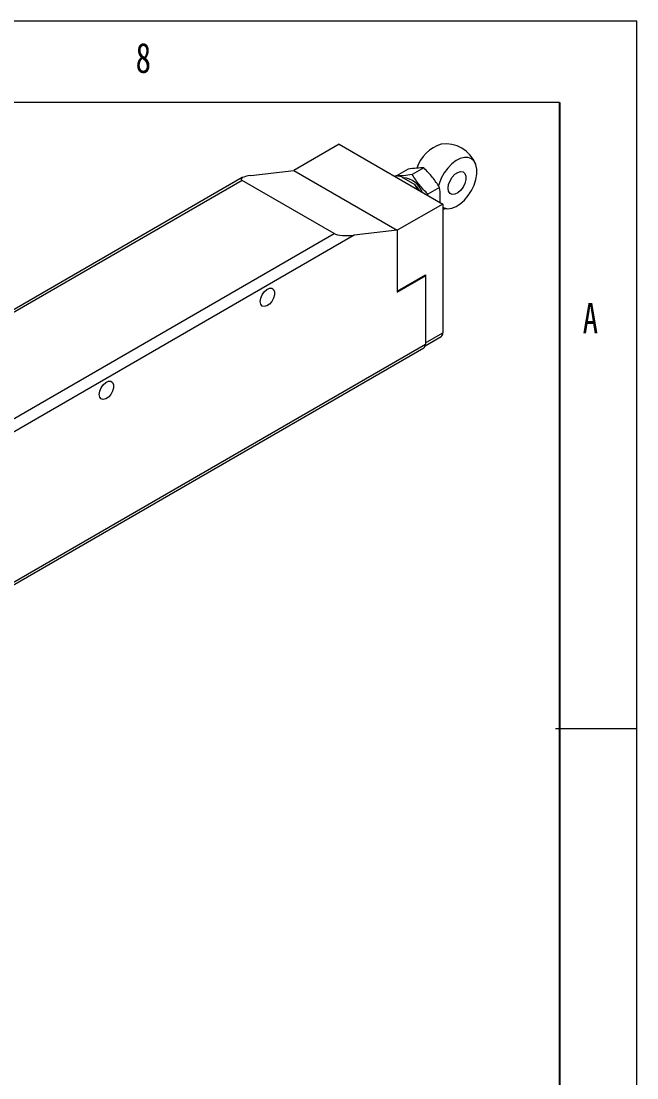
# Paper-space layout '시트2-ENG' of a CAD drawing. Header units: millimetres. Extents: x 5 to 415, y 5 to 292.
# Drawn here: x 377.1 to 415, y 227 to 292 of the extents above; entities that cross this region are included whole.
import ezdxf

# ---------------------------------------------------------------- set-up
doc = ezdxf.new("R2010")
doc.units = ezdxf.units.MM
doc.layers.add('NOTES', color=7, linetype='Continuous')
doc.styles.add('SLDTEXTSTYLE3', font='TXT', dxfattribs={"width": 0.75})

psp = doc.layouts.new('시트2-ENG')

# ---------------------------------------------------------------- linework, layer by layer
at = {"color": 7, "linetype": 'Continuous', "lineweight": 18}
for p, q in [((415, 292), (5, 292)), ((415, 5), (415, 292)), ((410.25, 287), (10, 287)), ((396.692, 284.429), (393.899, 282.816)), ((396.692, 284.429), (403.056, 280.755)), ((391.247, 282.509), (393.899, 282.815)), ((393.899, 282.815), (393.899, 282.816)), ((393.899, 282.816), (400.263, 279.142)), ((393.899, 282.815), (400.263, 279.142)), ((400.924, 282.894), (400.221, 282.488)), ((401.896, 282.981), (401.176, 282.565)), ((390.726, 282.377), (367.202, 268.798)), ((396.374, 278.938), (390.717, 282.203)), ((400.125, 282.447), (400.202, 282.491)), ((400.524, 282.428), (400.202, 282.491)), ((400.524, 282.428), (401.35, 281.951)), ((401.46, 281.765), (401.35, 281.951)), ((401.383, 281.721), (401.46, 281.765)), ((402.143, 281.282), (402.148, 281.355)), ((402.868, 281.771), (402.148, 281.355)), ((403.056, 280.755), (400.263, 279.142)), ((403.056, 280.755), (403.056, 272.834)), ((369.645, 263.508), (396.374, 278.938)), ((397.611, 278.836), (369.999, 262.895)), ((400.263, 279.142), (397.611, 278.836)), ((400.263, 279.142), (400.263, 275.345)), ((400.263, 279.142), (400.263, 275.399)), ((400.263, 275.399), (401.996, 276.399)), ((400.263, 275.345), (401.996, 276.345)), ((401.996, 276.345), (401.949, 276.372)), ((401.996, 276.399), (401.996, 272.222)), ((401.996, 276.345), (401.996, 272.14)), ((401.985, 272.047), (402.953, 272.605)), ((401.996, 272.222), (403.056, 272.834)), ((354.622, 244.622), (401.892, 271.911)), ((354.725, 244.851), (401.996, 272.14)), ((415, 248.5), (410, 248.5))]:
    psp.add_line(p, q, dxfattribs=at)
at = {"color": 8, "linetype": 'Continuous', "lineweight": 18}
psp.add_line((390.717, 282.203), (367.349, 268.713), dxfattribs=at)
at = {"color": 7, "linetype": 'Continuous', "lineweight": 18, "flags": 128}
for points in [[(403.056, 280.558), (403.147, 280.512), (403.366, 280.467), (403.612, 280.496), (403.874, 280.597), (404.138, 280.766), (404.393, 280.995), (404.627, 281.274), (404.829, 281.588), (404.989, 281.924), (405.101, 282.266), (405.158, 282.598), (405.158, 282.903), (405.101, 283.169), (404.989, 283.383), (404.829, 283.533), (404.627, 283.615), (404.393, 283.623), (404.138, 283.558), (403.874, 283.422), (403.612, 283.221), (403.366, 282.966), (403.147, 282.668), (402.965, 282.341), (402.829, 282), (402.783, 281.843)], [(403.392, 281.731), (403.422, 281.954), (403.508, 282.187), (403.64, 282.404), (403.806, 282.583), (403.985, 282.704), (404.16, 282.754), (404.311, 282.727), (404.422, 282.627), (404.481, 282.464), (404.481, 282.255), (404.422, 282.025), (404.311, 281.796), (404.16, 281.595), (403.985, 281.443), (403.806, 281.356), (403.64, 281.345), (403.508, 281.409), (403.422, 281.543), (403.392, 281.731)], [(403.056, 280.464), (403.174, 280.457), (403.503, 280.474)], [(391.831, 274.764), (391.861, 274.965), (391.946, 275.174), (392.076, 275.362), (392.232, 275.503), (392.394, 275.579), (392.539, 275.58), (392.649, 275.504), (392.707, 275.363), (392.707, 275.176), (392.649, 274.967), (392.539, 274.765), (392.394, 274.598), (392.232, 274.487), (392.076, 274.448), (391.946, 274.486), (391.861, 274.596), (391.831, 274.764)], [(381.931, 269.049), (381.961, 269.25), (382.047, 269.459), (382.176, 269.647), (382.333, 269.788), (382.494, 269.865), (382.64, 269.865), (382.749, 269.789), (382.808, 269.648), (382.808, 269.461), (382.749, 269.252), (382.64, 269.05), (382.494, 268.883), (382.333, 268.772), (382.176, 268.733), (382.047, 268.772), (381.961, 268.882), (381.931, 269.049)]]:
    psp.add_lwpolyline(points, dxfattribs=at)
at = {"color": 7, "linetype": 'Continuous', "lineweight": 18}
for centre, radius, start, end in [((403.622, 282.273), 2.263, 106.93405, 162.20575), ((403.233, 282.456), 2, 22.24024, 97.76513), ((400.316, 281.952), 0.55, 101.90138, 112.79129), ((400.567, 281.072), 1.295, 18.48117, 87.13962), ((399.599, 280.362), 2.365, 31.03898, 42.22758), ((399.293, 280.181), 2.684, 32.39224, 36.17201), ((402.811, 272.807), 0.246, 305.01333, 6.29885), ((401.758, 272.109), 0.24, 304.05635, 7.25583)]:
    psp.add_arc(centre, radius, start, end, dxfattribs=at)
for centre, start_param, end_param in [((391.601, 282.305), 1.946279, 3.517075), ((397.258, 279.04), 3.517075, 5.087872)]:
    psp.add_ellipse(centre, major_axis=(0.952, 0.02), ratio=0.238752, start_param=start_param, end_param=end_param, dxfattribs=at)
for points, knots in [([(401.896, 282.981), (401.756, 282.978), (401.472, 282.972), (401.108, 282.92), (400.924, 282.894)], [0, 0, 0, 0, 0.495216, 1, 1, 1, 1]), ([(402.868, 281.771), (402.728, 281.982), (402.444, 282.409), (402.08, 282.789), (401.896, 282.981)], [0, 0, 0, 0, 0.495216, 1, 1, 1, 1]), ([(401.176, 282.565), (400.995, 282.539), (400.631, 282.486), (400.347, 282.481), (400.203, 282.478)], [0, 0, 0, 0, 0.495216, 1, 1, 1, 1]), ([(402.148, 281.355), (401.967, 281.543), (401.603, 281.923), (401.319, 282.349), (401.176, 282.565)], [0, 0, 0, 0, 0.495216, 1, 1, 1, 1]), ([(402.893, 280.849), (402.901, 280.975), (402.92, 281.299), (402.888, 281.592), (402.868, 281.771)], [0, 0, 0, 0, 0.390824, 1, 1, 1, 1])]:
    psp.add_open_spline(points, degree=3, knots=knots, dxfattribs=at)
at = {"layer": 'NOTES', "color": 7}
psp.add_line((410.25, 287), (410.25, 10), dxfattribs=at)

# ---------------------------------------------------------------- texts
at = {"color": 7, "linetype": 'Continuous', "lineweight": 0, "char_height": 1.852, "attachment_point": 1, "style": 'SLDTEXTSTYLE3'}
for s, insert in [('8', (384.167, 290.668)), ('A', (411.667, 274.668))]:
    psp.add_mtext(s, dxfattribs=dict(at, insert=insert))

doc.saveas('drawing.dxf')
